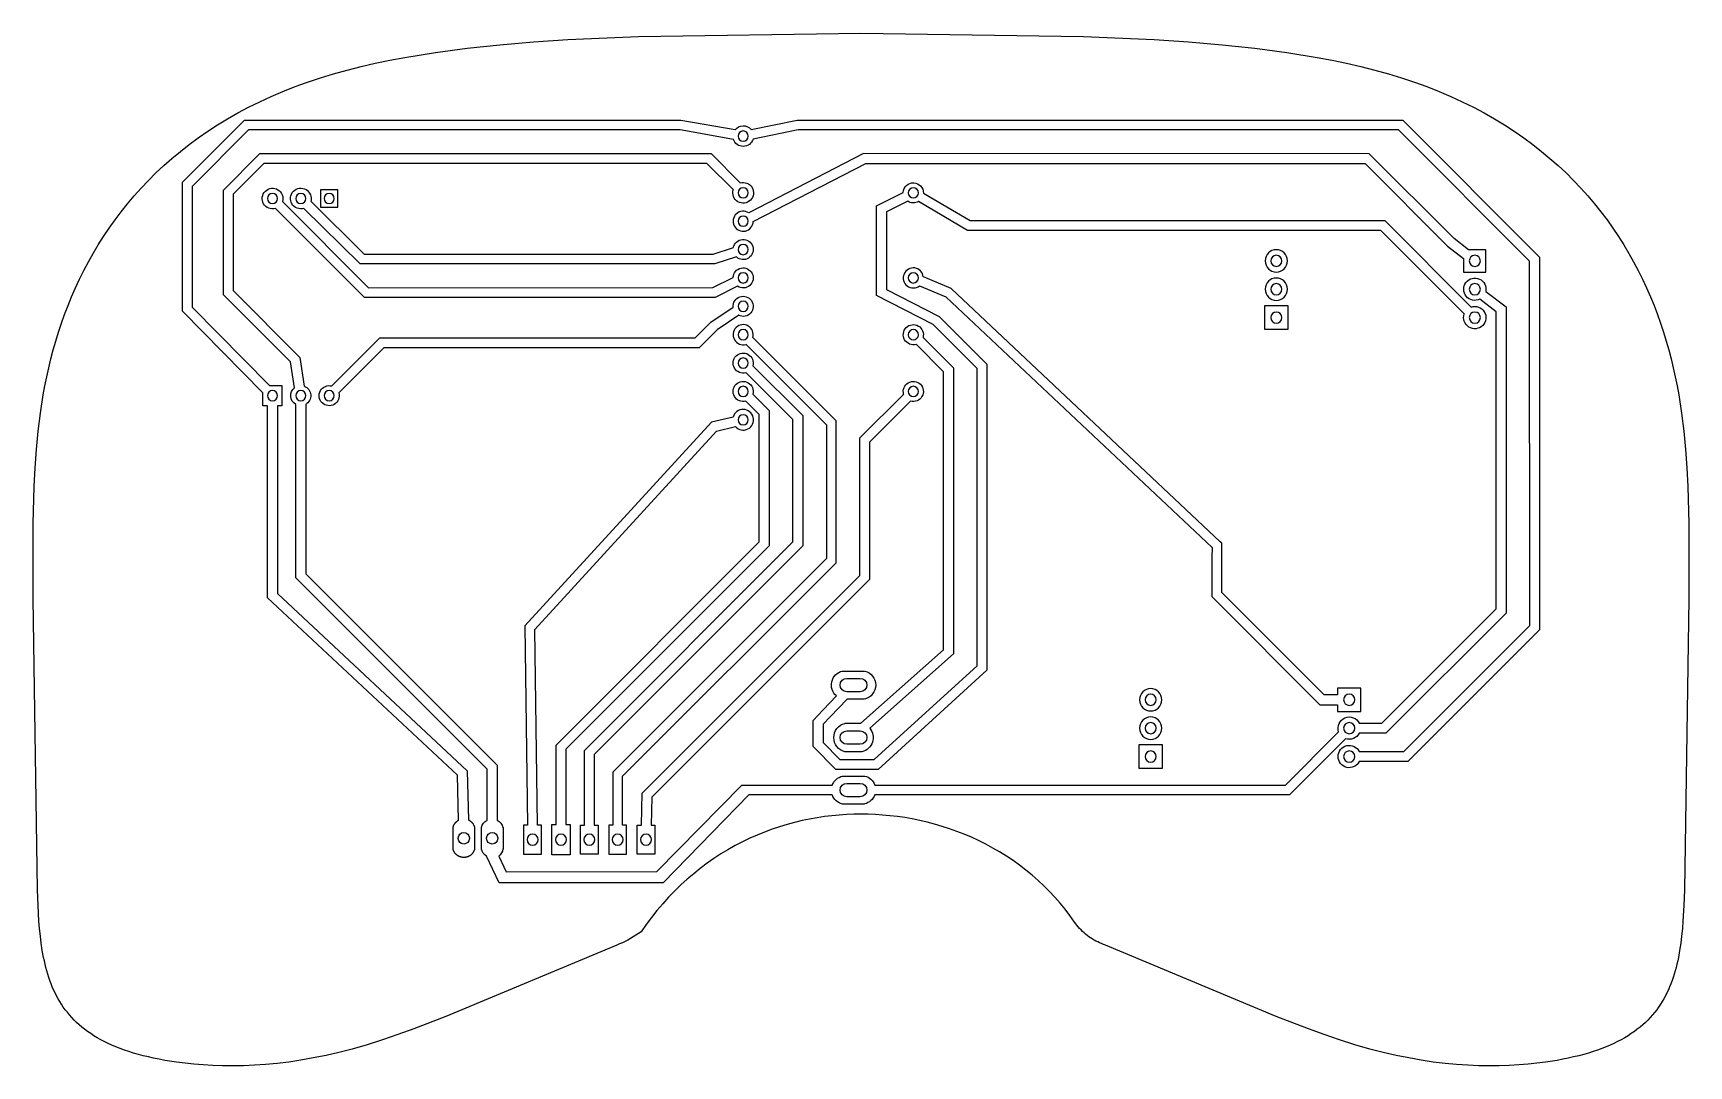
# Model space of a CAD drawing. Extents: x 122 to 271, y -55 to 37.
import ezdxf

# ---------------------------------------------------------------- set-up
doc = ezdxf.new("R2010")
doc.units = 0
doc.layers.add('PCB', color=7, linetype='CONTINUOUS')
doc.layers.add('PCB$TRACES', color=7, linetype='CONTINUOUS')

msp = doc.modelspace()

# ---------------------------------------------------------------- linework, layer by layer
at = {"layer": 'PCB'}
for p, q in [((170.35, 36.9, -45.13), (176.7, 37.18, -45.13)), ((176.7, 37.18, -45.13), (196.61, 37.48, -45.13)), ((196.61, 37.48, -45.13), (216.53, 37.18, -45.13)), ((216.53, 37.18, -45.13), (222.87, 36.9, -45.13)), ((155.75, 35.3, -45.13), (158.49, 35.75, -45.13)), ((158.49, 35.75, -45.13), (161.33, 36.12, -45.13)), ((161.33, 36.12, -45.13), (164.26, 36.44, -45.13)), ((164.26, 36.44, -45.13), (167.27, 36.69, -45.13)), ((167.27, 36.69, -45.13), (170.35, 36.9, -45.13)), ((222.87, 36.9, -45.13), (225.96, 36.69, -45.13)), ((225.96, 36.69, -45.13), (228.97, 36.44, -45.13)), ((228.97, 36.44, -45.13), (231.9, 36.12, -45.13)), ((231.9, 36.12, -45.13), (234.74, 35.75, -45.13)), ((234.74, 35.75, -45.13), (237.48, 35.3, -45.13)), ((149.38, 33.84, -45.13), (150.59, 34.17, -45.13)), ((150.59, 34.17, -45.13), (151.84, 34.49, -45.13)), ((151.84, 34.49, -45.13), (153.11, 34.78, -45.13)), ((153.11, 34.78, -45.13), (154.42, 35.05, -45.13)), ((154.42, 35.05, -45.13), (155.75, 35.3, -45.13)), ((237.48, 35.3, -45.13), (238.81, 35.05, -45.13)), ((238.81, 35.05, -45.13), (240.11, 34.78, -45.13)), ((240.11, 34.78, -45.13), (241.39, 34.49, -45.13)), ((241.39, 34.49, -45.13), (242.63, 34.17, -45.13)), ((242.63, 34.17, -45.13), (243.85, 33.84, -45.13)), ((144.84, 32.26, -45.13), (145.93, 32.69, -45.13)), ((145.93, 32.69, -45.13), (147.04, 33.1, -45.13)), ((147.04, 33.1, -45.13), (148.2, 33.48, -45.13)), ((148.2, 33.48, -45.13), (149.38, 33.84, -45.13)), ((243.85, 33.84, -45.13), (245.03, 33.48, -45.13)), ((245.03, 33.48, -45.13), (246.18, 33.1, -45.13)), ((246.18, 33.1, -45.13), (247.3, 32.69, -45.13)), ((247.3, 32.69, -45.13), (248.39, 32.26, -45.13)), ((141.77, 30.85, -45.13), (142.76, 31.34, -45.13)), ((142.76, 31.34, -45.13), (143.78, 31.81, -45.13)), ((143.78, 31.81, -45.13), (144.84, 32.26, -45.13)), ((248.39, 32.26, -45.13), (249.44, 31.81, -45.13)), ((249.44, 31.81, -45.13), (250.47, 31.34, -45.13)), ((250.47, 31.34, -45.13), (251.46, 30.85, -45.13)), ((138.98, 29.26, -45.13), (139.88, 29.81, -45.13)), ((139.88, 29.81, -45.13), (140.81, 30.34, -45.13)), ((140.81, 30.34, -45.13), (141.77, 30.85, -45.13)), ((251.46, 30.85, -45.13), (252.42, 30.34, -45.13)), ((252.42, 30.34, -45.13), (253.35, 29.81, -45.13)), ((253.35, 29.81, -45.13), (254.25, 29.26, -45.13)), ((137.26, 28.11, -45.13), (138.1, 28.69, -45.13)), ((138.1, 28.69, -45.13), (138.98, 29.26, -45.13)), ((254.25, 29.26, -45.13), (255.12, 28.69, -45.13)), ((255.12, 28.69, -45.13), (255.97, 28.11, -45.13)), ((134.9, 26.26, -45.13), (135.66, 26.89, -45.13)), ((135.66, 26.89, -45.13), (136.45, 27.51, -45.13)), ((136.45, 27.51, -45.13), (137.26, 28.11, -45.13)), ((255.97, 28.11, -45.13), (256.78, 27.51, -45.13)), ((256.78, 27.51, -45.13), (257.56, 26.89, -45.13)), ((257.56, 26.89, -45.13), (258.32, 26.26, -45.13)), ((133.47, 24.96, -45.13), (134.17, 25.62, -45.13)), ((134.17, 25.62, -45.13), (134.9, 26.26, -45.13)), ((258.32, 26.26, -45.13), (259.05, 25.62, -45.13)), ((259.05, 25.62, -45.13), (259.76, 24.96, -45.13)), ((132.14, 23.6, -45.13), (132.79, 24.28, -45.13)), ((132.79, 24.28, -45.13), (133.47, 24.96, -45.13)), ((259.76, 24.96, -45.13), (260.43, 24.28, -45.13)), ((260.43, 24.28, -45.13), (261.08, 23.6, -45.13)), ((130.92, 22.19, -45.13), (131.52, 22.9, -45.13)), ((131.52, 22.9, -45.13), (132.14, 23.6, -45.13)), ((261.08, 23.6, -45.13), (261.71, 22.9, -45.13)), ((261.71, 22.9, -45.13), (262.3, 22.19, -45.13)), ((129.8, 20.75, -45.13), (130.35, 21.48, -45.13)), ((130.35, 21.48, -45.13), (130.92, 22.19, -45.13)), ((262.3, 22.19, -45.13), (262.88, 21.48, -45.13)), ((262.88, 21.48, -45.13), (263.43, 20.75, -45.13)), ((128.78, 19.27, -45.13), (129.28, 20.01, -45.13)), ((129.28, 20.01, -45.13), (129.8, 20.75, -45.13)), ((263.43, 20.75, -45.13), (263.95, 20.01, -45.13)), ((263.95, 20.01, -45.13), (264.45, 19.27, -45.13)), ((127.85, 17.75, -45.13), (128.3, 18.51, -45.13)), ((128.3, 18.51, -45.13), (128.78, 19.27, -45.13)), ((264.45, 19.27, -45.13), (264.93, 18.51, -45.13)), ((264.93, 18.51, -45.13), (265.38, 17.75, -45.13)), ((127.01, 16.22, -45.13), (127.42, 16.99, -45.13)), ((127.42, 16.99, -45.13), (127.85, 17.75, -45.13)), ((265.38, 17.75, -45.13), (265.81, 16.99, -45.13)), ((265.81, 16.99, -45.13), (266.22, 16.22, -45.13)), ((126.26, 14.66, -45.13), (126.62, 15.44, -45.13)), ((126.62, 15.44, -45.13), (127.01, 16.22, -45.13)), ((266.22, 16.22, -45.13), (266.61, 15.44, -45.13)), ((266.61, 15.44, -45.13), (266.97, 14.66, -45.13)), ((125.59, 13.09, -45.13), (125.91, 13.87, -45.13)), ((125.91, 13.87, -45.13), (126.26, 14.66, -45.13)), ((266.97, 14.66, -45.13), (267.31, 13.87, -45.13)), ((267.31, 13.87, -45.13), (267.64, 13.09, -45.13)), ((125, 11.5, -45.13), (125.29, 12.3, -45.13)), ((125.29, 12.3, -45.13), (125.59, 13.09, -45.13)), ((267.64, 13.09, -45.13), (267.94, 12.3, -45.13)), ((267.94, 12.3, -45.13), (268.22, 11.5, -45.13)), ((124.5, 9.91, -45.13), (124.74, 10.71, -45.13)), ((124.74, 10.71, -45.13), (125, 11.5, -45.13)), ((268.22, 11.5, -45.13), (268.49, 10.71, -45.13)), ((268.49, 10.71, -45.13), (268.73, 9.91, -45.13)), ((124.06, 8.31, -45.13), (124.27, 9.11, -45.13)), ((124.27, 9.11, -45.13), (124.5, 9.91, -45.13)), ((268.73, 9.91, -45.13), (268.96, 9.11, -45.13)), ((268.96, 9.11, -45.13), (269.17, 8.31, -45.13)), ((123.69, 6.7, -45.13), (123.86, 7.51, -45.13)), ((123.86, 7.51, -45.13), (124.06, 8.31, -45.13)), ((269.17, 8.31, -45.13), (269.36, 7.51, -45.13)), ((269.36, 7.51, -45.13), (269.54, 6.7, -45.13)), ((123.52, 5.9, -45.13), (123.69, 6.7, -45.13)), ((269.54, 6.7, -45.13), (269.7, 5.9, -45.13)), ((123.12, 3.46, -45.13), (123.38, 5.09, -45.13)), ((123.38, 5.09, -45.13), (123.52, 5.9, -45.13)), ((269.7, 5.9, -45.13), (269.85, 5.09, -45.13)), ((269.85, 5.09, -45.13), (270.11, 3.46, -45.13)), ((122.92, 1.83, -45.13), (123.12, 3.46, -45.13)), ((270.11, 3.46, -45.13), (270.31, 1.83, -45.13)), ((122.76, 0.19, -45.13), (122.92, 1.83, -45.13)), ((270.31, 1.83, -45.13), (270.47, 0.19, -45.13)), ((122.64, -1.45, -45.13), (122.76, 0.19, -45.13)), ((270.47, 0.19, -45.13), (270.59, -1.45, -45.13)), ((122.55, -3.11, -45.13), (122.64, -1.45, -45.13)), ((270.59, -1.45, -45.13), (270.67, -3.11, -45.13)), ((122.47, -6.44, -45.13), (122.55, -3.11, -45.13)), ((270.67, -3.11, -45.13), (270.76, -6.44, -45.13)), ((122.48, -13.17, -45.13), (122.47, -6.44, -45.13)), ((270.76, -6.44, -45.13), (270.75, -13.17, -45.13)), ((122.85, -39.22, -45.13), (122.48, -13.17, -45.13)), ((270.75, -13.17, -45.13), (270.38, -39.22, -45.13)), ((194.01, -32.59, -45.13), (193.35, -32.67, -45.13)), ((194.67, -32.53, -45.13), (194.01, -32.59, -45.13)), ((195.32, -32.48, -45.13), (194.67, -32.53, -45.13)), ((195.97, -32.46, -45.13), (195.32, -32.48, -45.13)), ((196.61, -32.45, -45.13), (195.97, -32.46, -45.13)), ((197.25, -32.46, -45.13), (196.61, -32.45, -45.13)), ((197.9, -32.48, -45.13), (197.25, -32.46, -45.13)), ((198.55, -32.53, -45.13), (197.9, -32.48, -45.13)), ((199.21, -32.59, -45.13), (198.55, -32.53, -45.13)), ((199.87, -32.66, -45.13), (199.21, -32.59, -45.13)), ((187.98, -34.05, -45.13), (187.31, -34.32, -45.13)), ((188.65, -33.8, -45.13), (187.98, -34.05, -45.13)), ((189.32, -33.58, -45.13), (188.65, -33.8, -45.13)), ((189.99, -33.37, -45.13), (189.32, -33.58, -45.13)), ((190.67, -33.19, -45.13), (189.99, -33.37, -45.13)), ((191.34, -33.03, -45.13), (190.67, -33.19, -45.13)), ((192.01, -32.89, -45.13), (191.34, -33.03, -45.13)), ((192.68, -32.77, -45.13), (192.01, -32.89, -45.13)), ((193.35, -32.67, -45.13), (192.68, -32.77, -45.13)), ((200.53, -32.76, -45.13), (199.87, -32.66, -45.13)), ((201.2, -32.88, -45.13), (200.53, -32.76, -45.13)), ((201.87, -33.01, -45.13), (201.2, -32.88, -45.13)), ((202.54, -33.17, -45.13), (201.87, -33.01, -45.13)), ((203.21, -33.34, -45.13), (202.54, -33.17, -45.13)), ((203.88, -33.54, -45.13), (203.21, -33.34, -45.13)), ((204.54, -33.76, -45.13), (203.88, -33.54, -45.13)), ((205.2, -33.99, -45.13), (204.54, -33.76, -45.13)), ((205.86, -34.25, -45.13), (205.2, -33.99, -45.13)), ((185.35, -35.27, -45.13), (184.7, -35.63, -45.13)), ((186, -34.93, -45.13), (185.35, -35.27, -45.13)), ((186.65, -34.61, -45.13), (186, -34.93, -45.13)), ((187.31, -34.32, -45.13), (186.65, -34.61, -45.13)), ((206.51, -34.52, -45.13), (205.86, -34.25, -45.13)), ((207.15, -34.82, -45.13), (206.51, -34.52, -45.13)), ((207.79, -35.14, -45.13), (207.15, -34.82, -45.13)), ((208.42, -35.48, -45.13), (207.79, -35.14, -45.13)), ((209.03, -35.83, -45.13), (208.42, -35.48, -45.13)), ((182.83, -36.85, -45.13), (182.22, -37.3, -45.13)), ((183.44, -36.42, -45.13), (182.83, -36.85, -45.13)), ((184.07, -36.01, -45.13), (183.44, -36.42, -45.13)), ((184.7, -35.63, -45.13), (184.07, -36.01, -45.13)), ((209.64, -36.21, -45.13), (209.03, -35.83, -45.13)), ((210.23, -36.61, -45.13), (209.64, -36.21, -45.13)), ((210.81, -37.02, -45.13), (210.23, -36.61, -45.13)), ((211.38, -37.45, -45.13), (210.81, -37.02, -45.13)), ((181.04, -38.27, -45.13), (180.47, -38.79, -45.13)), ((181.63, -37.78, -45.13), (181.04, -38.27, -45.13)), ((182.22, -37.3, -45.13), (181.63, -37.78, -45.13)), ((211.93, -37.91, -45.13), (211.38, -37.45, -45.13)), ((212.47, -38.38, -45.13), (211.93, -37.91, -45.13)), ((212.99, -38.86, -45.13), (212.47, -38.38, -45.13)), ((122.91, -40.64, -45.13), (122.85, -39.22, -45.13)), ((179.38, -39.89, -45.13), (178.85, -40.47, -45.13)), ((179.92, -39.33, -45.13), (179.38, -39.89, -45.13)), ((180.47, -38.79, -45.13), (179.92, -39.33, -45.13)), ((213.49, -39.37, -45.13), (212.99, -38.86, -45.13)), ((213.98, -39.88, -45.13), (213.49, -39.37, -45.13)), ((214.44, -40.42, -45.13), (213.98, -39.88, -45.13)), ((270.38, -39.22, -45.13), (270.32, -40.64, -45.13)), ((122.99, -42.03, -45.13), (122.91, -40.64, -45.13)), ((178.34, -41.07, -45.13), (177.85, -41.69, -45.13)), ((178.85, -40.47, -45.13), (178.34, -41.07, -45.13)), ((214.89, -40.97, -45.13), (214.44, -40.42, -45.13)), ((215.32, -41.53, -45.13), (214.89, -40.97, -45.13)), ((270.32, -40.64, -45.13), (270.23, -42.03, -45.13)), ((123.05, -42.7, -45.13), (122.99, -42.03, -45.13)), ((123.12, -43.36, -45.13), (123.05, -42.7, -45.13)), ((176.91, -42.98, -45.13), (176.68, -43.14, -45.13)), ((177.37, -42.32, -45.13), (176.91, -42.98, -45.13)), ((177.85, -41.69, -45.13), (177.37, -42.32, -45.13)), ((215.73, -42.11, -45.13), (215.32, -41.53, -45.13)), ((215.84, -42.26, -45.13), (215.73, -42.11, -45.13)), ((215.95, -42.4, -45.13), (215.84, -42.26, -45.13)), ((216.07, -42.55, -45.13), (215.95, -42.4, -45.13)), ((216.19, -42.68, -45.13), (216.07, -42.55, -45.13)), ((216.32, -42.82, -45.13), (216.19, -42.68, -45.13)), ((216.45, -42.95, -45.13), (216.32, -42.82, -45.13)), ((216.59, -43.07, -45.13), (216.45, -42.95, -45.13)), ((270.18, -42.7, -45.13), (270.11, -43.36, -45.13)), ((270.23, -42.03, -45.13), (270.18, -42.7, -45.13)), ((123.2, -44.01, -45.13), (123.12, -43.36, -45.13)), ((123.29, -44.65, -45.13), (123.2, -44.01, -45.13)), ((174.73, -44.17, -45.13), (159.44, -50.57, -45.13)), ((174.99, -44.07, -45.13), (174.73, -44.17, -45.13)), ((175.24, -43.96, -45.13), (174.99, -44.07, -45.13)), ((175.49, -43.84, -45.13), (175.24, -43.96, -45.13)), ((175.74, -43.72, -45.13), (175.49, -43.84, -45.13)), ((175.98, -43.58, -45.13), (175.74, -43.72, -45.13)), ((176.22, -43.44, -45.13), (175.98, -43.58, -45.13)), ((176.45, -43.29, -45.13), (176.22, -43.44, -45.13)), ((176.68, -43.14, -45.13), (176.45, -43.29, -45.13)), ((216.73, -43.19, -45.13), (216.59, -43.07, -45.13)), ((216.87, -43.31, -45.13), (216.73, -43.19, -45.13)), ((217.02, -43.42, -45.13), (216.87, -43.31, -45.13)), ((217.17, -43.52, -45.13), (217.02, -43.42, -45.13)), ((217.33, -43.62, -45.13), (217.17, -43.52, -45.13)), ((217.49, -43.72, -45.13), (217.33, -43.62, -45.13)), ((217.65, -43.81, -45.13), (217.49, -43.72, -45.13)), ((217.81, -43.89, -45.13), (217.65, -43.81, -45.13)), ((217.98, -43.97, -45.13), (217.81, -43.89, -45.13)), ((218.15, -44.04, -45.13), (217.98, -43.97, -45.13)), ((218.32, -44.11, -45.13), (218.15, -44.04, -45.13)), ((218.5, -44.17, -45.13), (218.32, -44.11, -45.13)), ((233.79, -50.57, -45.13), (218.5, -44.17, -45.13)), ((270.03, -44.01, -45.13), (269.93, -44.65, -45.13)), ((270.11, -43.36, -45.13), (270.03, -44.01, -45.13)), ((123.41, -45.28, -45.13), (123.29, -44.65, -45.13)), ((123.47, -45.58, -45.13), (123.41, -45.28, -45.13)), ((123.54, -45.89, -45.13), (123.47, -45.58, -45.13)), ((123.61, -46.19, -45.13), (123.54, -45.89, -45.13)), ((269.69, -45.89, -45.13), (269.61, -46.19, -45.13)), ((269.76, -45.58, -45.13), (269.69, -45.89, -45.13)), ((269.82, -45.28, -45.13), (269.76, -45.58, -45.13)), ((269.93, -44.65, -45.13), (269.82, -45.28, -45.13)), ((123.69, -46.48, -45.13), (123.61, -46.19, -45.13)), ((123.78, -46.77, -45.13), (123.69, -46.48, -45.13)), ((123.87, -47.06, -45.13), (123.78, -46.77, -45.13)), ((123.97, -47.35, -45.13), (123.87, -47.06, -45.13)), ((124.07, -47.63, -45.13), (123.97, -47.35, -45.13)), ((269.26, -47.35, -45.13), (269.15, -47.63, -45.13)), ((269.36, -47.06, -45.13), (269.26, -47.35, -45.13)), ((269.45, -46.77, -45.13), (269.36, -47.06, -45.13)), ((269.53, -46.48, -45.13), (269.45, -46.77, -45.13)), ((269.61, -46.19, -45.13), (269.53, -46.48, -45.13)), ((124.18, -47.9, -45.13), (124.07, -47.63, -45.13)), ((124.3, -48.17, -45.13), (124.18, -47.9, -45.13)), ((124.43, -48.44, -45.13), (124.3, -48.17, -45.13)), ((124.56, -48.71, -45.13), (124.43, -48.44, -45.13)), ((124.7, -48.97, -45.13), (124.56, -48.71, -45.13)), ((268.67, -48.71, -45.13), (268.53, -48.97, -45.13)), ((268.8, -48.44, -45.13), (268.67, -48.71, -45.13)), ((268.93, -48.17, -45.13), (268.8, -48.44, -45.13)), ((269.04, -47.9, -45.13), (268.93, -48.17, -45.13)), ((269.15, -47.63, -45.13), (269.04, -47.9, -45.13)), ((124.85, -49.22, -45.13), (124.7, -48.97, -45.13)), ((125.01, -49.47, -45.13), (124.85, -49.22, -45.13)), ((125.17, -49.72, -45.13), (125.01, -49.47, -45.13)), ((125.35, -49.96, -45.13), (125.17, -49.72, -45.13)), ((125.53, -50.19, -45.13), (125.35, -49.96, -45.13)), ((125.72, -50.43, -45.13), (125.53, -50.19, -45.13)), ((267.7, -50.19, -45.13), (267.5, -50.43, -45.13)), ((267.88, -49.96, -45.13), (267.7, -50.19, -45.13)), ((268.05, -49.72, -45.13), (267.88, -49.96, -45.13)), ((268.22, -49.47, -45.13), (268.05, -49.72, -45.13)), ((268.38, -49.22, -45.13), (268.22, -49.47, -45.13)), ((268.53, -48.97, -45.13), (268.38, -49.22, -45.13)), ((125.92, -50.65, -45.13), (125.72, -50.43, -45.13)), ((126.14, -50.88, -45.13), (125.92, -50.65, -45.13)), ((126.36, -51.09, -45.13), (126.14, -50.88, -45.13)), ((126.59, -51.3, -45.13), (126.36, -51.09, -45.13)), ((126.83, -51.51, -45.13), (126.59, -51.3, -45.13)), ((127.08, -51.71, -45.13), (126.83, -51.51, -45.13)), ((127.35, -51.91, -45.13), (127.08, -51.71, -45.13)), ((156.55, -51.68, -45.13), (155.14, -52.19, -45.13)), ((159.44, -50.57, -45.13), (156.55, -51.68, -45.13)), ((236.68, -51.68, -45.13), (233.79, -50.57, -45.13)), ((238.09, -52.19, -45.13), (236.68, -51.68, -45.13)), ((266.14, -51.71, -45.13), (265.88, -51.91, -45.13)), ((266.39, -51.51, -45.13), (266.14, -51.71, -45.13)), ((266.64, -51.3, -45.13), (266.39, -51.51, -45.13)), ((266.87, -51.09, -45.13), (266.64, -51.3, -45.13)), ((267.09, -50.88, -45.13), (266.87, -51.09, -45.13)), ((267.3, -50.65, -45.13), (267.09, -50.88, -45.13)), ((267.5, -50.43, -45.13), (267.3, -50.65, -45.13)), ((127.62, -52.1, -45.13), (127.35, -51.91, -45.13)), ((127.91, -52.29, -45.13), (127.62, -52.1, -45.13)), ((128.21, -52.47, -45.13), (127.91, -52.29, -45.13)), ((128.52, -52.64, -45.13), (128.21, -52.47, -45.13)), ((128.84, -52.81, -45.13), (128.52, -52.64, -45.13)), ((129.18, -52.98, -45.13), (128.84, -52.81, -45.13)), ((129.52, -53.14, -45.13), (129.18, -52.98, -45.13)), ((129.88, -53.29, -45.13), (129.52, -53.14, -45.13)), ((130.26, -53.44, -45.13), (129.88, -53.29, -45.13)), ((152.38, -53.09, -45.13), (151.05, -53.48, -45.13)), ((153.75, -52.66, -45.13), (152.38, -53.09, -45.13)), ((155.14, -52.19, -45.13), (153.75, -52.66, -45.13)), ((239.48, -52.66, -45.13), (238.09, -52.19, -45.13)), ((240.84, -53.09, -45.13), (239.48, -52.66, -45.13)), ((242.18, -53.48, -45.13), (240.84, -53.09, -45.13)), ((263.34, -53.29, -45.13), (262.97, -53.44, -45.13)), ((263.7, -53.14, -45.13), (263.34, -53.29, -45.13)), ((264.05, -52.98, -45.13), (263.7, -53.14, -45.13)), ((264.38, -52.81, -45.13), (264.05, -52.98, -45.13)), ((264.71, -52.64, -45.13), (264.38, -52.81, -45.13)), ((265.02, -52.47, -45.13), (264.71, -52.64, -45.13)), ((265.32, -52.29, -45.13), (265.02, -52.47, -45.13)), ((265.6, -52.1, -45.13), (265.32, -52.29, -45.13)), ((265.88, -51.91, -45.13), (265.6, -52.1, -45.13)), ((130.65, -53.58, -45.13), (130.26, -53.44, -45.13)), ((131.05, -53.71, -45.13), (130.65, -53.58, -45.13)), ((131.46, -53.84, -45.13), (131.05, -53.71, -45.13)), ((131.89, -53.97, -45.13), (131.46, -53.84, -45.13)), ((132.33, -54.08, -45.13), (131.89, -53.97, -45.13)), ((132.79, -54.19, -45.13), (132.33, -54.08, -45.13)), ((133.26, -54.3, -45.13), (132.79, -54.19, -45.13)), ((133.75, -54.4, -45.13), (133.26, -54.3, -45.13)), ((134.25, -54.49, -45.13), (133.75, -54.4, -45.13)), ((135.31, -54.65, -45.13), (134.25, -54.49, -45.13)), ((136.07, -54.75, -45.13), (135.31, -54.65, -45.13)), ((136.87, -54.83, -45.13), (136.07, -54.75, -45.13)), ((137.7, -54.9, -45.13), (136.87, -54.83, -45.13)), ((143.28, -54.86, -45.13), (142.28, -54.93, -45.13)), ((144.31, -54.76, -45.13), (143.28, -54.86, -45.13)), ((145.37, -54.64, -45.13), (144.31, -54.76, -45.13)), ((146.45, -54.48, -45.13), (145.37, -54.64, -45.13)), ((147.56, -54.28, -45.13), (146.45, -54.48, -45.13)), ((148.7, -54.05, -45.13), (147.56, -54.28, -45.13)), ((149.86, -53.78, -45.13), (148.7, -54.05, -45.13)), ((151.05, -53.48, -45.13), (149.86, -53.78, -45.13)), ((243.37, -53.78, -45.13), (242.18, -53.48, -45.13)), ((244.53, -54.05, -45.13), (243.37, -53.78, -45.13)), ((245.67, -54.28, -45.13), (244.53, -54.05, -45.13)), ((246.78, -54.48, -45.13), (245.67, -54.28, -45.13)), ((247.86, -54.64, -45.13), (246.78, -54.48, -45.13)), ((248.92, -54.76, -45.13), (247.86, -54.64, -45.13)), ((249.95, -54.86, -45.13), (248.92, -54.76, -45.13)), ((250.95, -54.93, -45.13), (249.95, -54.86, -45.13)), ((256.36, -54.83, -45.13), (255.53, -54.9, -45.13)), ((257.15, -54.75, -45.13), (256.36, -54.83, -45.13)), ((257.92, -54.65, -45.13), (257.15, -54.75, -45.13)), ((258.97, -54.49, -45.13), (257.92, -54.65, -45.13)), ((259.48, -54.4, -45.13), (258.97, -54.49, -45.13)), ((259.96, -54.3, -45.13), (259.48, -54.4, -45.13)), ((260.44, -54.19, -45.13), (259.96, -54.3, -45.13)), ((260.89, -54.08, -45.13), (260.44, -54.19, -45.13)), ((261.34, -53.97, -45.13), (260.89, -54.08, -45.13)), ((261.77, -53.84, -45.13), (261.34, -53.97, -45.13)), ((262.18, -53.71, -45.13), (261.77, -53.84, -45.13)), ((262.58, -53.58, -45.13), (262.18, -53.71, -45.13)), ((262.97, -53.44, -45.13), (262.58, -53.58, -45.13)), ((138.56, -54.95, -45.13), (137.7, -54.9, -45.13)), ((139.44, -54.98, -45.13), (138.56, -54.95, -45.13)), ((140.36, -54.99, -45.13), (139.44, -54.98, -45.13)), ((141.3, -54.97, -45.13), (140.36, -54.99, -45.13)), ((142.28, -54.93, -45.13), (141.3, -54.97, -45.13)), ((251.92, -54.97, -45.13), (250.95, -54.93, -45.13)), ((252.87, -54.99, -45.13), (251.92, -54.97, -45.13)), ((253.78, -54.98, -45.13), (252.87, -54.99, -45.13)), ((254.67, -54.95, -45.13), (253.78, -54.98, -45.13)), ((255.53, -54.9, -45.13), (254.67, -54.95, -45.13))]:
    msp.add_line(p, q, dxfattribs=at)
at = {"layer": 'PCB$TRACES'}
for p, q in [((135.84, 24.13, -45.15), (141.4, 29.69, -45.15)), ((141.4, 29.69, -45.15), (180.48, 29.69, -45.15)), ((180.48, 29.69, -45.15), (185.34, 28.84, -45.15)), ((186.77, 28.86, -45.15), (190.9, 29.69, -45.15)), ((190.9, 29.69, -45.15), (245.13, 29.69, -45.15)), ((245.13, 29.69, -45.15), (257.38, 17.43, -45.15)), ((141.76, 28.81, -45.15), (136.72, 23.76, -45.15)), ((180.41, 28.81, -45.15), (141.76, 28.81, -45.15)), ((185.18, 27.97, -45.15), (180.41, 28.81, -45.15)), ((190.99, 28.81, -45.15), (186.95, 27.99, -45.15)), ((244.76, 28.81, -45.15), (190.99, 28.81, -45.15)), ((256.5, 17.06, -45.15), (244.76, 28.81, -45.15)), ((139.51, 23.43, -45.15), (142.76, 26.69, -45.15)), ((143.13, 25.81, -45.15), (140.39, 23.06, -45.15)), ((142.76, 26.69, -45.15), (183.18, 26.69, -45.15)), ((182.82, 25.81, -45.15), (143.13, 25.81, -45.15)), ((185.18, 23.45, -45.15), (182.82, 25.81, -45.15)), ((183.18, 26.69, -45.15), (185.8, 24.07, -45.15)), ((196.84, 26.69, -45.15), (186.56, 21.39, -45.15)), ((186.96, 20.61, -45.15), (197.05, 25.81, -45.15)), ((242.13, 26.68, -45.15), (196.84, 26.69, -45.15)), ((197.05, 25.81, -45.15), (241.76, 25.8, -45.15)), ((241.76, 25.8, -45.15), (249.15, 18.41, -45.15)), ((249.74, 19.08, -45.15), (242.13, 26.68, -45.15)), ((135.84, 12.58, -45.15), (135.84, 24.13, -45.15)), ((136.72, 23.76, -45.15), (136.72, 12.94, -45.15)), ((139.51, 14.06, -45.15), (139.51, 23.43, -45.15)), ((140.39, 23.06, -45.15), (140.39, 14.43, -45.15)), ((144.8, 22.4, -45.15), (152.51, 14.68, -45.15)), ((147.33, 22.42, -45.15), (152.13, 17.69, -45.15)), ((149.77, 23.46, -45.15), (148.19, 23.46, -45.15)), ((148.19, 23.46, -45.15), (148.19, 21.89, -45.15)), ((149.77, 21.89, -45.15), (149.77, 23.46, -45.15)), ((198.01, 22.02, -45.15), (200.4, 23.22, -45.15)), ((200.8, 22.44, -45.15), (198.89, 21.47, -45.15)), ((206.14, 19.81, -45.15), (201.75, 22.4, -45.15)), ((202.2, 23.16, -45.15), (206.38, 20.69, -45.15)), ((152.15, 13.8, -45.15), (144.17, 21.79, -45.15)), ((151.77, 16.81, -45.15), (146.71, 21.79, -45.15)), ((148.19, 21.89, -45.15), (149.77, 21.89, -45.15)), ((198.01, 13.98, -45.15), (198.01, 22.02, -45.15)), ((198.89, 21.47, -45.15), (198.89, 14.52, -45.15)), ((243.17, 19.81, -45.15), (206.14, 19.81, -45.15)), ((206.38, 20.69, -45.15), (243.54, 20.69, -45.15)), ((250.65, 12.33, -45.15), (243.17, 19.81, -45.15)), ((243.54, 20.69, -45.15), (251.27, 12.95, -45.15)), ((183.38, 17.69, -45.15), (185.18, 18.28, -45.15)), ((249.15, 18.41, -45.15), (250.59, 17.3, -45.15)), ((251.02, 18.09, -45.15), (249.74, 19.08, -45.15)), ((252.59, 18.09, -45.15), (251.02, 18.09, -45.15)), ((252.59, 16.09, -45.15), (252.59, 18.09, -45.15)), ((152.69, 16.81, -45.15), (151.77, 16.81, -45.15)), ((152.13, 17.69, -45.15), (152.69, 17.69, -45.15)), ((152.69, 17.69, -45.15), (183.38, 17.69, -45.15)), ((183.52, 16.81, -45.15), (152.69, 16.81, -45.15)), ((185.45, 17.44, -45.15), (183.52, 16.81, -45.15)), ((250.59, 17.3, -45.15), (250.59, 16.09, -45.15)), ((256.51, -15.57, -45.15), (256.5, 17.06, -45.15)), ((257.38, 17.43, -45.15), (257.39, -15.94, -45.15)), ((183.34, 14.69, -45.15), (185.16, 15.6, -45.15)), ((201.86, 14.85, -45.15), (204.2, 13.87, -45.15)), ((204.69, 14.62, -45.15), (202.2, 15.67, -45.15)), ((250.59, 16.09, -45.15), (252.59, 16.09, -45.15)), ((145.53, 8.04, -45.15), (139.51, 14.06, -45.15)), ((140.39, 14.43, -45.15), (146.36, 8.45, -45.15)), ((183.55, 13.81, -45.15), (152.15, 13.8, -45.15)), ((152.51, 14.68, -45.15), (183.34, 14.69, -45.15)), ((185.56, 14.82, -45.15), (183.55, 13.81, -45.15)), ((203.07, 11.39, -45.15), (198.01, 13.98, -45.15)), ((198.89, 14.52, -45.15), (203.6, 12.11, -45.15)), ((204.2, 13.87, -45.15), (228.05, -8.58, -45.15)), ((228.79, -8.07, -45.15), (204.69, 14.62, -45.15)), ((253.51, 12.53, -45.15), (252.04, 13.65, -45.15)), ((252.57, 14.35, -45.15), (254.39, 12.96, -45.15)), ((143.05, 5.26, -45.15), (135.84, 12.58, -45.15)), ((136.72, 12.94, -45.15), (143.63, 5.92, -45.15)), ((183.16, 11.59, -45.15), (185.17, 12.95, -45.15)), ((185.66, 12.22, -45.15), (183.73, 10.91, -45.15)), ((203.6, 12.11, -45.15), (207.89, 7.83, -45.15)), ((234.87, 13.06, -45.15), (232.76, 13.06, -45.15)), ((232.76, 13.06, -45.15), (232.76, 10.96, -45.15)), ((234.87, 10.96, -45.15), (234.87, 13.06, -45.15)), ((253.51, 10.21, -45.15), (253.51, 12.53, -45.15)), ((254.39, 12.96, -45.15), (254.39, 10.21, -45.15)), ((181.76, 10.19, -45.15), (183.16, 11.59, -45.15)), ((183.73, 10.91, -45.15), (182.13, 9.31, -45.15)), ((207.01, 7.46, -45.15), (203.07, 11.39, -45.15)), ((232.76, 10.96, -45.15), (234.87, 10.96, -45.15)), ((149.22, 5.89, -45.15), (153.52, 10.19, -45.15)), ((153.88, 9.31, -45.15), (149.84, 5.27, -45.15)), ((153.52, 10.19, -45.15), (181.76, 10.19, -45.15)), ((182.13, 9.31, -45.15), (153.88, 9.31, -45.15)), ((186.31, 9.62, -45.15), (193.51, 2.42, -45.15)), ((194.39, 2.78, -45.15), (186.93, 10.24, -45.15)), ((204.01, 7.16, -45.15), (201.55, 9.62, -45.15)), ((202.17, 10.24, -45.15), (204.89, 7.52, -45.15)), ((253.51, -14.07, -45.15), (253.51, 10.21, -45.15)), ((254.39, 10.21, -45.15), (254.39, -14.44, -45.15)), ((145.88, 5.73, -45.15), (145.53, 8.04, -45.15)), ((146.36, 8.45, -45.15), (146.75, 5.86, -45.15)), ((186.93, 7.7, -45.15), (191.39, 3.24, -45.15)), ((204.89, 7.52, -45.15), (204.89, -18.1, -45.15)), ((207.01, -19.18, -45.15), (207.01, 7.46, -45.15)), ((207.89, 7.83, -45.15), (207.89, -19.55, -45.15)), ((190.51, 2.88, -45.15), (186.31, 7.08, -45.15)), ((204.01, -17.74, -45.15), (204.01, 7.16, -45.15)), ((143.05, 4.12, -45.15), (143.05, 5.26, -45.15)), ((143.63, 5.92, -45.15), (144.75, 5.92, -45.15)), ((144.75, 5.92, -45.15), (144.75, 4.12, -45.15)), ((187.5, 3.34, -45.15), (186.31, 4.54, -45.15)), ((186.93, 5.16, -45.15), (188.38, 3.7, -45.15)), ((196.5, 1.23, -45.15), (200.44, 5.16, -45.15)), ((201.06, 4.54, -45.15), (197.38, 0.86, -45.15)), ((143.46, 4.12, -45.15), (143.05, 4.12, -45.15)), ((143.46, -13.08, -45.15), (143.46, 4.12, -45.15)), ((144.75, 4.12, -45.15), (144.34, 4.12, -45.15)), ((144.34, 4.12, -45.15), (144.34, -12.69, -45.15)), ((146, -11.29, -45.15), (146, 4.24, -45.15)), ((146.88, 4.24, -45.15), (146.88, -10.92, -45.15)), ((185.17, 3.1, -45.15), (183.21, 2.64, -45.15)), ((187.5, -8.07, -45.15), (187.5, 3.34, -45.15)), ((188.38, 3.7, -45.15), (188.38, -8.44, -45.15)), ((191.39, 3.24, -45.15), (191.39, -8.44, -45.15)), ((183.21, 2.64, -45.15), (166.5, -15.59, -45.15)), ((167.39, -15.92, -45.15), (183.68, 1.85, -45.15)), ((183.68, 1.85, -45.15), (185.37, 2.25, -45.15)), ((190.51, -8.07, -45.15), (190.51, 2.88, -45.15)), ((193.51, 2.42, -45.15), (193.51, -9.57, -45.15)), ((194.39, -9.94, -45.15), (194.39, 2.78, -45.15)), ((196.5, -11.07, -45.15), (196.5, 1.23, -45.15)), ((197.38, 0.86, -45.15), (197.38, -11.44, -45.15)), ((169.3, -26.27, -45.15), (187.5, -8.07, -45.15)), ((188.38, -8.44, -45.15), (170.18, -26.64, -45.15)), ((171.84, -26.74, -45.15), (190.51, -8.07, -45.15)), ((191.39, -8.44, -45.15), (172.72, -27.1, -45.15)), ((228.05, -8.58, -45.15), (228.04, -9.45, -45.15)), ((228.93, -8.2, -45.15), (228.79, -8.07, -45.15)), ((228.92, -9.46, -45.15), (228.93, -8.39, -45.15)), ((228.93, -8.39, -45.15), (228.93, -8.2, -45.15)), ((193.51, -9.57, -45.15), (174.38, -28.69, -45.15)), ((175.26, -29.06, -45.15), (194.39, -9.94, -45.15)), ((228.04, -9.45, -45.15), (228.04, -12.97, -45.15)), ((228.92, -12.61, -45.15), (228.92, -9.46, -45.15)), ((163.14, -28.43, -45.15), (146, -11.29, -45.15)), ((146.88, -10.92, -45.15), (164.02, -28.07, -45.15)), ((177.01, -30.57, -45.15), (196.5, -11.07, -45.15)), ((197.38, -11.44, -45.15), (177.88, -30.94, -45.15)), ((160.48, -28.96, -45.15), (143.46, -13.08, -45.15)), ((144.34, -12.69, -45.15), (161.35, -28.56, -45.15)), ((228.04, -12.97, -45.15), (237.72, -22.65, -45.15)), ((238.09, -21.77, -45.15), (228.92, -12.61, -45.15)), ((243.26, -24.31, -45.15), (253.51, -14.07, -45.15)), ((254.39, -14.44, -45.15), (243.63, -25.19, -45.15)), ((166.5, -15.59, -45.15), (166.75, -33.42, -45.15)), ((167.63, -33.42, -45.15), (167.39, -15.92, -45.15)), ((245.22, -26.85, -45.15), (256.51, -15.57, -45.15)), ((257.39, -15.94, -45.15), (245.59, -27.73, -45.15)), ((196.6, -24.31, -45.15), (204.01, -17.74, -45.15)), ((204.89, -18.1, -45.15), (197.4, -24.75, -45.15)), ((197.79, -27.56, -45.15), (207.01, -19.18, -45.15)), ((194.94, -19.64, -45.15), (196.94, -19.64, -45.15)), ((195.34, -20.29, -45.15), (196.54, -20.29, -45.15)), ((207.89, -19.55, -45.15), (198.16, -28.44, -45.15)), ((193.21, -23.12, -45.15), (194.41, -21.86, -45.15)), ((195.36, -22.14, -45.15), (193.85, -23.73, -45.15)), ((196.54, -21.49, -45.15), (195.34, -21.49, -45.15)), ((196.94, -22.14, -45.15), (195.36, -22.14, -45.15)), ((239.28, -21.77, -45.15), (238.09, -21.77, -45.15)), ((241.39, -21.16, -45.15), (239.28, -21.16, -45.15)), ((239.28, -21.16, -45.15), (239.28, -21.77, -45.15)), ((241.39, -23.26, -45.15), (241.39, -21.16, -45.15)), ((192.33, -24.05, -45.15), (193.21, -23.12, -45.15)), ((237.72, -22.65, -45.15), (239.28, -22.65, -45.15)), ((239.28, -22.65, -45.15), (239.28, -23.26, -45.15)), ((239.28, -23.26, -45.15), (241.39, -23.26, -45.15)), ((192.33, -26.4, -45.15), (192.33, -24.05, -45.15)), ((193.85, -23.73, -45.15), (193.21, -24.4, -45.15)), ((193.21, -24.4, -45.15), (193.21, -26.04, -45.15)), ((195.18, -24.31, -45.15), (196.6, -24.31, -45.15)), ((195.34, -24.99, -45.15), (196.54, -24.99, -45.15)), ((234.62, -29.85, -45.15), (239.39, -25.08, -45.15)), ((241.23, -24.31, -45.15), (243.26, -24.31, -45.15)), ((243.63, -25.19, -45.15), (241.23, -25.19, -45.15)), ((169.3, -33.38, -45.15), (169.3, -26.27, -45.15)), ((170.18, -26.64, -45.15), (170.18, -33.38, -45.15)), ((194.36, -28.44, -45.15), (192.33, -26.4, -45.15)), ((193.21, -26.04, -45.15), (194.73, -27.56, -45.15)), ((196.54, -26.19, -45.15), (195.34, -26.19, -45.15)), ((223.61, -26.24, -45.15), (221.5, -26.24, -45.15)), ((221.5, -26.24, -45.15), (221.5, -28.34, -45.15)), ((223.61, -28.34, -45.15), (223.61, -26.24, -45.15)), ((240.01, -25.7, -45.15), (234.99, -30.73, -45.15)), ((164.02, -28.07, -45.15), (164.02, -32.98, -45.15)), ((171.84, -33.42, -45.15), (171.84, -26.74, -45.15)), ((172.72, -27.1, -45.15), (172.72, -33.42, -45.15)), ((194.73, -27.56, -45.15), (197.79, -27.56, -45.15)), ((196.7, -26.86, -45.15), (195.18, -26.86, -45.15)), ((241.23, -26.85, -45.15), (245.22, -26.85, -45.15)), ((245.59, -27.73, -45.15), (241.23, -27.73, -45.15)), ((160.57, -33, -45.15), (160.48, -28.96, -45.15)), ((161.35, -28.56, -45.15), (161.45, -32.97, -45.15)), ((163.14, -32.98, -45.15), (163.14, -28.43, -45.15)), ((174.38, -28.69, -45.15), (174.38, -33.42, -45.15)), ((175.26, -33.42, -45.15), (175.26, -29.06, -45.15)), ((198.16, -28.44, -45.15), (194.36, -28.44, -45.15)), ((194.94, -29.04, -45.15), (196.94, -29.04, -45.15)), ((221.5, -28.34, -45.15), (223.61, -28.34, -45.15)), ((176.95, -33.42, -45.15), (177.01, -30.57, -45.15)), ((177.88, -30.94, -45.15), (177.83, -33.42, -45.15)), ((178.32, -37.58, -45.15), (185.94, -29.85, -45.15)), ((186.56, -30.73, -45.15), (178.88, -38.59, -45.15)), ((185.94, -29.85, -45.15), (194.04, -29.85, -45.15)), ((194.04, -30.73, -45.15), (186.56, -30.73, -45.15)), ((195.34, -29.69, -45.15), (196.54, -29.69, -45.15)), ((196.54, -30.89, -45.15), (195.34, -30.89, -45.15)), ((197.85, -29.85, -45.15), (234.62, -29.85, -45.15)), ((234.99, -30.73, -45.15), (197.85, -30.73, -45.15)), ((195.5, -31.54, -45.15), (194.94, -31.54, -45.15)), ((196.38, -31.54, -45.15), (195.5, -31.54, -45.15)), ((196.94, -31.54, -45.15), (196.38, -31.54, -45.15)), ((160.08, -33.64, -45.15), (160.09, -33.6, -45.15)), ((160.08, -35.57, -45.15), (160.08, -33.64, -45.15)), ((160.09, -33.6, -45.15), (160.1, -33.57, -45.15)), ((160.1, -33.57, -45.15), (160.11, -33.54, -45.15)), ((160.11, -33.54, -45.15), (160.12, -33.51, -45.15)), ((160.12, -33.51, -45.15), (160.13, -33.47, -45.15)), ((160.13, -33.47, -45.15), (160.15, -33.44, -45.15)), ((160.15, -33.44, -45.15), (160.16, -33.41, -45.15)), ((160.16, -33.41, -45.15), (160.18, -33.38, -45.15)), ((160.18, -33.38, -45.15), (160.2, -33.35, -45.15)), ((160.2, -33.35, -45.15), (160.22, -33.32, -45.15)), ((160.22, -33.32, -45.15), (160.24, -33.29, -45.15)), ((160.24, -33.29, -45.15), (160.26, -33.27, -45.15)), ((160.26, -33.27, -45.15), (160.28, -33.24, -45.15)), ((160.28, -33.24, -45.15), (160.3, -33.21, -45.15)), ((160.3, -33.21, -45.15), (160.32, -33.19, -45.15)), ((160.32, -33.19, -45.15), (160.35, -33.16, -45.15)), ((160.35, -33.16, -45.15), (160.37, -33.14, -45.15)), ((160.37, -33.14, -45.15), (160.4, -33.12, -45.15)), ((160.4, -33.12, -45.15), (160.42, -33.09, -45.15)), ((160.42, -33.09, -45.15), (160.45, -33.07, -45.15)), ((160.45, -33.07, -45.15), (160.48, -33.05, -45.15)), ((160.48, -33.05, -45.15), (160.51, -33.03, -45.15)), ((160.51, -33.03, -45.15), (160.54, -33.02, -45.15)), ((160.54, -33.02, -45.15), (160.57, -33, -45.15)), ((161.45, -32.97, -45.15), (161.48, -32.98, -45.15)), ((161.48, -32.98, -45.15), (161.51, -32.99, -45.15)), ((161.51, -32.99, -45.15), (161.54, -33.01, -45.15)), ((161.54, -33.01, -45.15), (161.57, -33.03, -45.15)), ((161.57, -33.03, -45.15), (161.59, -33.05, -45.15)), ((161.59, -33.05, -45.15), (161.62, -33.07, -45.15)), ((161.62, -33.07, -45.15), (161.65, -33.09, -45.15)), ((161.65, -33.09, -45.15), (161.68, -33.11, -45.15)), ((161.68, -33.11, -45.15), (161.7, -33.13, -45.15)), ((161.7, -33.13, -45.15), (161.73, -33.15, -45.15)), ((161.73, -33.15, -45.15), (161.75, -33.17, -45.15)), ((161.75, -33.17, -45.15), (161.77, -33.2, -45.15)), ((161.77, -33.2, -45.15), (161.8, -33.22, -45.15)), ((161.8, -33.22, -45.15), (161.82, -33.25, -45.15)), ((161.82, -33.25, -45.15), (161.84, -33.28, -45.15)), ((161.84, -33.28, -45.15), (161.86, -33.3, -45.15)), ((161.86, -33.3, -45.15), (161.88, -33.33, -45.15)), ((161.88, -33.33, -45.15), (161.89, -33.36, -45.15)), ((161.89, -33.36, -45.15), (161.91, -33.39, -45.15)), ((161.91, -33.39, -45.15), (161.93, -33.42, -45.15)), ((161.93, -33.42, -45.15), (161.94, -33.45, -45.15)), ((161.94, -33.45, -45.15), (161.96, -33.48, -45.15)), ((161.96, -33.48, -45.15), (161.97, -33.51, -45.15)), ((161.97, -33.51, -45.15), (161.98, -33.54, -45.15)), ((161.98, -33.54, -45.15), (161.99, -33.57, -45.15)), ((161.99, -33.57, -45.15), (162, -33.6, -45.15)), ((162, -33.6, -45.15), (162.01, -33.64, -45.15)), ((162.01, -33.64, -45.15), (162.01, -35.57, -45.15)), ((162.62, -35.57, -45.15), (162.62, -33.64, -45.15)), ((164.55, -33.64, -45.15), (164.55, -35.57, -45.15)), ((166.75, -33.42, -45.15), (166.4, -33.42, -45.15)), ((166.4, -33.42, -45.15), (166.4, -36.04, -45.15)), ((168, -33.42, -45.15), (167.63, -33.42, -45.15)), ((168, -36.04, -45.15), (168, -33.42, -45.15)), ((168.93, -36.08, -45.15), (168.93, -33.38, -45.15)), ((168.93, -33.38, -45.15), (169.3, -33.38, -45.15)), ((170.18, -33.38, -45.15), (170.56, -33.38, -45.15)), ((170.56, -33.38, -45.15), (170.56, -36.08, -45.15)), ((171.48, -36.04, -45.15), (171.48, -33.42, -45.15)), ((171.48, -33.42, -45.15), (171.84, -33.42, -45.15)), ((172.72, -33.42, -45.15), (173.08, -33.42, -45.15)), ((173.08, -33.42, -45.15), (173.08, -36.04, -45.15)), ((174.38, -33.42, -45.15), (174.02, -33.42, -45.15)), ((174.02, -33.42, -45.15), (174.02, -36.04, -45.15)), ((175.62, -33.42, -45.15), (175.26, -33.42, -45.15)), ((175.62, -36.04, -45.15), (175.62, -33.42, -45.15)), ((176.56, -36.04, -45.15), (176.56, -33.42, -45.15)), ((176.56, -33.42, -45.15), (176.95, -33.42, -45.15)), ((177.83, -33.42, -45.15), (178.16, -33.42, -45.15)), ((178.16, -33.42, -45.15), (178.16, -36.04, -45.15)), ((160.09, -35.6, -45.15), (160.08, -35.57, -45.15)), ((160.54, -34.63, -45.15), (160.54, -34.58, -45.15)), ((161.54, -34.58, -45.15), (161.54, -34.63, -45.15)), ((162.01, -35.57, -45.15), (162, -35.6, -45.15)), ((163.08, -34.63, -45.15), (163.08, -34.58, -45.15)), ((164.08, -34.58, -45.15), (164.08, -34.63, -45.15)), ((160.1, -35.63, -45.15), (160.09, -35.6, -45.15)), ((160.11, -35.67, -45.15), (160.1, -35.63, -45.15)), ((160.12, -35.7, -45.15), (160.11, -35.67, -45.15)), ((160.13, -35.73, -45.15), (160.12, -35.7, -45.15)), ((160.15, -35.76, -45.15), (160.13, -35.73, -45.15)), ((160.16, -35.79, -45.15), (160.15, -35.76, -45.15)), ((160.18, -35.82, -45.15), (160.16, -35.79, -45.15)), ((160.2, -35.85, -45.15), (160.18, -35.82, -45.15)), ((160.21, -35.88, -45.15), (160.2, -35.85, -45.15)), ((160.23, -35.91, -45.15), (160.21, -35.88, -45.15)), ((160.25, -35.94, -45.15), (160.23, -35.91, -45.15)), ((160.28, -35.96, -45.15), (160.25, -35.94, -45.15)), ((160.3, -35.99, -45.15), (160.28, -35.96, -45.15)), ((160.32, -36.02, -45.15), (160.3, -35.99, -45.15)), ((160.35, -36.04, -45.15), (160.32, -36.02, -45.15)), ((160.37, -36.06, -45.15), (160.35, -36.04, -45.15)), ((160.4, -36.09, -45.15), (160.37, -36.06, -45.15)), ((160.42, -36.11, -45.15), (160.4, -36.09, -45.15)), ((160.45, -36.13, -45.15), (160.42, -36.11, -45.15)), ((160.48, -36.15, -45.15), (160.45, -36.13, -45.15)), ((160.51, -36.17, -45.15), (160.48, -36.15, -45.15)), ((160.54, -36.19, -45.15), (160.51, -36.17, -45.15)), ((160.57, -36.2, -45.15), (160.54, -36.19, -45.15)), ((160.6, -36.22, -45.15), (160.57, -36.2, -45.15)), ((160.63, -36.23, -45.15), (160.6, -36.22, -45.15)), ((160.66, -36.25, -45.15), (160.63, -36.23, -45.15)), ((160.69, -36.26, -45.15), (160.66, -36.25, -45.15)), ((160.72, -36.27, -45.15), (160.69, -36.26, -45.15)), ((160.76, -36.28, -45.15), (160.72, -36.27, -45.15)), ((160.79, -36.29, -45.15), (160.76, -36.28, -45.15)), ((160.82, -36.3, -45.15), (160.79, -36.29, -45.15)), ((160.86, -36.31, -45.15), (160.82, -36.3, -45.15)), ((160.89, -36.31, -45.15), (160.86, -36.31, -45.15)), ((160.92, -36.32, -45.15), (160.89, -36.31, -45.15)), ((160.96, -36.32, -45.15), (160.92, -36.32, -45.15)), ((160.99, -36.32, -45.15), (160.96, -36.32, -45.15)), ((161.03, -36.33, -45.15), (160.99, -36.32, -45.15)), ((161.06, -36.33, -45.15), (161.03, -36.33, -45.15)), ((161.09, -36.32, -45.15), (161.06, -36.33, -45.15)), ((161.13, -36.32, -45.15), (161.09, -36.32, -45.15)), ((161.16, -36.32, -45.15), (161.13, -36.32, -45.15)), ((161.2, -36.31, -45.15), (161.16, -36.32, -45.15)), ((161.23, -36.31, -45.15), (161.2, -36.31, -45.15)), ((161.26, -36.3, -45.15), (161.23, -36.31, -45.15)), ((161.3, -36.29, -45.15), (161.26, -36.3, -45.15)), ((161.33, -36.28, -45.15), (161.3, -36.29, -45.15)), ((161.36, -36.27, -45.15), (161.33, -36.28, -45.15)), ((161.4, -36.26, -45.15), (161.36, -36.27, -45.15)), ((161.43, -36.25, -45.15), (161.4, -36.26, -45.15)), ((161.46, -36.23, -45.15), (161.43, -36.25, -45.15)), ((161.49, -36.22, -45.15), (161.46, -36.23, -45.15)), ((161.52, -36.2, -45.15), (161.49, -36.22, -45.15)), ((161.55, -36.19, -45.15), (161.52, -36.2, -45.15)), ((161.58, -36.17, -45.15), (161.55, -36.19, -45.15)), ((161.61, -36.15, -45.15), (161.58, -36.17, -45.15)), ((161.64, -36.13, -45.15), (161.61, -36.15, -45.15)), ((161.66, -36.11, -45.15), (161.64, -36.13, -45.15)), ((161.69, -36.09, -45.15), (161.66, -36.11, -45.15)), ((161.72, -36.06, -45.15), (161.69, -36.09, -45.15)), ((161.74, -36.04, -45.15), (161.72, -36.06, -45.15)), ((161.76, -36.02, -45.15), (161.74, -36.04, -45.15)), ((161.79, -35.99, -45.15), (161.76, -36.02, -45.15)), ((161.81, -35.96, -45.15), (161.79, -35.99, -45.15)), ((161.83, -35.94, -45.15), (161.81, -35.96, -45.15)), ((161.85, -35.91, -45.15), (161.83, -35.94, -45.15)), ((161.87, -35.88, -45.15), (161.85, -35.91, -45.15)), ((161.89, -35.85, -45.15), (161.87, -35.88, -45.15)), ((161.91, -35.82, -45.15), (161.89, -35.85, -45.15)), ((161.92, -35.79, -45.15), (161.91, -35.82, -45.15)), ((161.94, -35.76, -45.15), (161.92, -35.79, -45.15)), ((161.95, -35.73, -45.15), (161.94, -35.76, -45.15)), ((161.97, -35.7, -45.15), (161.95, -35.73, -45.15)), ((161.98, -35.67, -45.15), (161.97, -35.7, -45.15)), ((161.99, -35.63, -45.15), (161.98, -35.67, -45.15)), ((162, -35.6, -45.15), (161.99, -35.63, -45.15)), ((164.2, -38.59, -45.15), (163.08, -36.22, -45.15)), ((164.17, -36.22, -45.15), (164.84, -37.6, -45.15)), ((166.4, -36.04, -45.15), (168, -36.04, -45.15)), ((170.56, -36.08, -45.15), (168.93, -36.08, -45.15)), ((173.08, -36.04, -45.15), (171.48, -36.04, -45.15)), ((174.02, -36.04, -45.15), (175.62, -36.04, -45.15)), ((178.16, -36.04, -45.15), (176.56, -36.04, -45.15)), ((164.84, -37.6, -45.15), (178.32, -37.58, -45.15)), ((178.88, -38.59, -45.15), (164.2, -38.59, -45.15))]:
    msp.add_line(p, q, dxfattribs=at)
at = {"layer": 'PCB$TRACES', "extrusion": (0, 0, -1)}
for centre, radius in [((-186.06, 28.26, 45.15), 0.457), ((-143.91, 22.67, 45.15), 0.457), ((-146.44, 22.67, 45.15), 0.457), ((-148.98, 22.67, 45.15), 0.457), ((-186.06, 23.18, 45.15), 0.457), ((-201.3, 23.18, 45.15), 0.457), ((-186.06, 20.64, 45.15), 0.457), ((-186.06, 18.1, 45.15), 0.457), ((-233.81, 17.09, 45.15), 1), ((-233.81, 17.09, 45.15), 0.5), ((-251.59, 17.09, 45.15), 0.5), ((-186.06, 15.56, 45.15), 0.457), ((-201.3, 15.56, 45.15), 0.457), ((-233.81, 14.55, 45.15), 1), ((-233.81, 14.55, 45.15), 0.5), ((-251.59, 14.55, 45.15), 0.5), ((-186.06, 13.02, 45.15), 0.457), ((-233.81, 12.01, 45.15), 0.5), ((-251.59, 12.01, 45.15), 0.5), ((-186.06, 10.48, 45.15), 0.457), ((-201.3, 10.48, 45.15), 0.457), ((-186.06, 7.94, 45.15), 0.457), ((-143.9, 5.02, 45.15), 0.457), ((-146.44, 5.02, 45.15), 0.457), ((-148.98, 5.02, 45.15), 0.457), ((-186.06, 5.4, 45.15), 0.457), ((-201.3, 5.4, 45.15), 0.457), ((-186.06, 2.86, 45.15), 0.457), ((-222.56, -22.21, 45.15), 1), ((-222.56, -22.21, 45.15), 0.5), ((-240.34, -22.21, 45.15), 0.5), ((-222.56, -24.75, 45.15), 1), ((-222.56, -24.75, 45.15), 0.5), ((-240.34, -24.75, 45.15), 0.5), ((-222.56, -27.29, 45.15), 0.5), ((-240.34, -27.29, 45.15), 0.5), ((-167.2, -34.73, 45.15), 0.5), ((-169.74, -34.73, 45.15), 0.5), ((-172.28, -34.73, 45.15), 0.5), ((-174.82, -34.73, 45.15), 0.5), ((-177.36, -34.73, 45.15), 0.5)]:
    msp.add_circle(centre, radius, dxfattribs=at)
for centre, radius, start, end in [((-186.06, 28.26, 45.15), 0.925, 38.3357, 140.186), ((-186.06, 28.26, 45.15), 0.925, 196.9659, 341.5558), ((-186.06, 23.18, 45.15), 0.925, 73.4064, 16.6265), ((-201.3, 23.18, 45.15), 0.9, 2.553, 181.3772), ((-143.91, 22.67, 45.15), 0.925, 254.0658, 197.2816), ((-146.44, 22.67, 45.15), 0.925, 252.9642, 196.1843), ((-201.3, 23.18, 45.15), 0.9, 239.9124, 304.0292), ((-186.06, 18.1, 45.15), 0.9, 11.1365, 312.6013), ((-186.06, 15.56, 45.15), 0.9, 2.5526, 304.0175), ((-251.59, 14.55, 45.15), 1, 243.5435, 191.3358), ((-186.06, 13.02, 45.15), 0.9, 355.0866, 296.5515), ((-251.59, 12.01, 45.15), 1, 71.1212, 18.9135), ((-201.3, 10.48, 45.15), 0.9, 254.2501, 195.7149), ((-186.06, 7.94, 45.15), 0.9, 254.2513, 195.7161), ((-148.98, 5.02, 45.15), 0.9, 164.2718, 105.7367), ((-186.06, 5.4, 45.15), 0.9, 254.2498, 195.7146), ((-201.3, 5.4, 45.15), 0.9, 344.2576, 285.7224), ((-146.44, 5.02, 45.15), 0.9, 299.2527, 52.0582), ((-146.44, 5.02, 45.15), 0.9, 110.5934, 240.7176), ((-195.25, -20.89, 45.15), 1.29, 310.6486, 76.2921), ((-195.34, -20.89, 45.15), 0.6, 270, 90), ((-196.54, -20.89, 45.15), 0.6, 90, 270), ((-196.64, -20.89, 45.15), 1.29, 103.7079, 256.2921), ((-240.34, -24.75, 45.15), 1, 341.1027, 153.9204), ((-195.49, -25.59, 45.15), 1.31, 283.7079, 76.2921), ((-195.34, -25.59, 45.15), 0.6, 270, 90), ((-196.54, -25.59, 45.15), 0.6, 90, 270), ((-196.39, -25.59, 45.15), 1.31, 140.3741, 256.2921), ((-240.34, -24.75, 45.15), 1, 206.1282, 288.895), ((-240.34, -27.29, 45.15), 1, 206.0715, 153.8637), ((-195.27, -30.31, 45.15), 1.31, 20.6344, 75.662), ((-196.64, -30.29, 45.15), 1.29, 103.7079, 159.9956), ((-195.25, -30.29, 45.15), 1.29, 283.7079, 340.0101), ((-195.34, -30.29, 45.15), 0.6, 270, 90), ((-196.54, -30.29, 45.15), 0.6, 90, 270), ((-196.62, -30.26, 45.15), 1.31, 200.6199, 255.6621), ((-161.04, -34.58, 45.15), 0.5, 0, 180), ((-163.58, -33.87, 45.15), 0.994, 13.7079, 63.7254), ((-163.58, -34.58, 45.15), 0.5, 0, 180), ((-163.56, -33.89, 45.15), 1.02, 116.9497, 165.6431), ((-161.04, -34.63, 45.15), 0.5, 180, 0), ((-163.65, -35.33, 45.15), 1.06, 302.4202, 346.9568), ((-163.58, -34.63, 45.15), 0.5, 180, 0), ((-163.39, -35.33, 45.15), 1.18, 191.4169, 228.7784)]:
    msp.add_arc(centre, radius, start, end, dxfattribs=at)
at = {"layer": 'PCB$TRACES'}
for centre, radius, start, end in [((186.06, 20.64, -45.15), 0.9, 56.5307, 357.9955), ((201.3, 15.56, -45.15), 0.9, 6.5459, 308.0107), ((186.06, 10.48, -45.15), 0.9, 344.2846, 285.7495), ((186.06, 2.86, -45.15), 0.925, 221.6531, 164.8732)]:
    msp.add_arc(centre, radius, start, end, dxfattribs=at)

doc.saveas('drawing.dxf')
